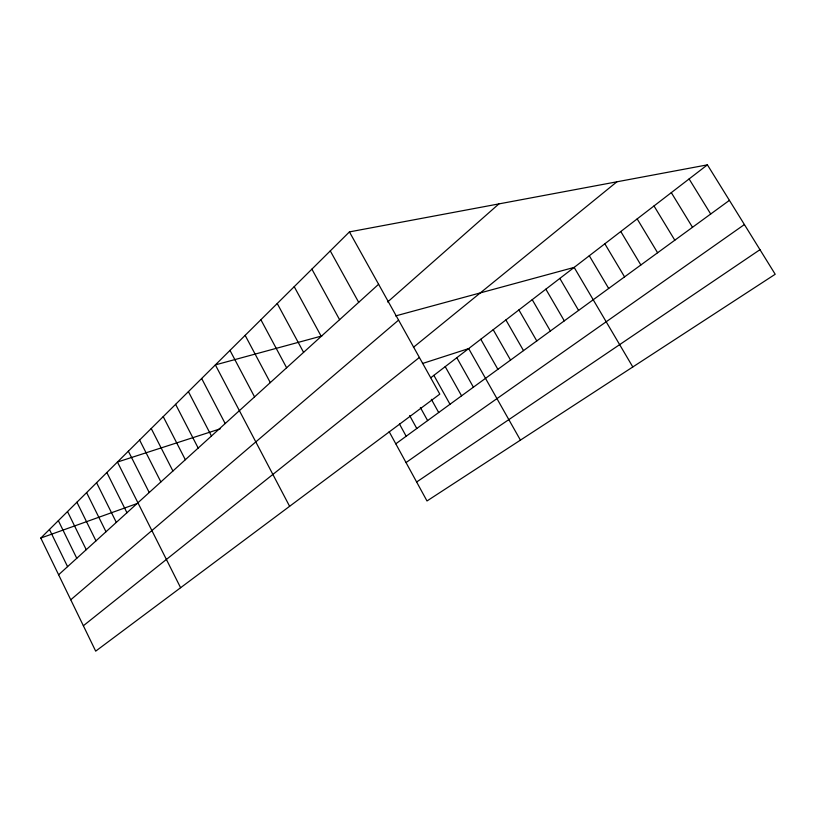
<?xml version="1.0" encoding="UTF-8"?>
<svg xmlns="http://www.w3.org/2000/svg" width="816" height="816" viewBox="0 0 816 816"><rect width="100%" height="100%" fill="white"/><g stroke="black" fill="none" stroke-linecap="round" stroke-linejoin="round"><path stroke-width="1.22" d="M349.432 231.897L439.804 394.128L95.686 651.148L40.8 538.06L349.432 231.897L707.411 164.852L775.2 274.258L426.992 500.963L389.171 431.695M58.619 574.77L378.604 284.264M387.62 301.991L498.923 203.898M70.757 599.78L398.575 320.107M413.437 347.3L616.906 181.805M83.365 625.75L419.373 357.459M430.858 377.686L707.411 164.852M395.791 443.822L729.412 200.359M406.031 462.57L744.406 224.553M416.639 482.001L759.971 249.686M40.8 538.06L138.383 503.095M220.3 428.808L117.443 462.04L180.601 587.724M422.453 363.518L468.67 348.585L520.424 440.13M321.871 335.957L215.363 364.895L289.609 506.308M395.587 315.925L574.158 267.403L632.798 366.965M689.102 178.939L710.695 214.016M671.313 192.637L692.498 227.297M654.004 205.948L674.812 240.21M637.174 218.902L657.604 252.766M620.792 231.52L640.856 264.986M604.84 243.79L624.556 276.879M589.295 255.755L608.675 288.466M559.837 278.429L578.585 310.427M545.863 289.18L564.305 320.851M532.226 299.676L550.382 331.01M518.905 309.927L536.785 340.935M505.9 319.933L523.505 350.625M493.201 329.705L510.541 360.08M480.797 339.252L497.882 369.332M456.817 357.714L473.402 387.192M445.22 366.629L461.57 395.821M433.888 375.36L450.004 404.267M431.358 399.31L438.692 412.519M420.383 407.51L427.615 420.597M330.276 250.9L358.693 302.338M409.642 415.548L416.782 428.512M399.463 424.004L406.174 436.244M311.885 269.137L339.589 319.688M294.219 286.671L321.229 336.345M277.236 303.521L303.593 352.359M260.885 319.729L286.62 367.771M245.147 335.345L270.29 382.602M229.979 350.39L254.551 396.882M201.654 378.491L225.175 423.555M188.414 391.629L211.446 436.019M175.613 404.328L198.176 448.066M163.22 416.619L185.334 459.724M151.225 428.512L172.91 471.005M139.607 440.038L160.874 481.93M128.357 451.207L149.216 492.517M106.855 472.535L126.959 512.734M96.584 482.725L116.321 522.383M86.608 492.619L105.998 531.757M76.918 502.228L95.972 540.855M67.504 511.571L86.241 549.698M58.354 520.649L76.775 558.287M49.46 529.472L67.565 566.641"/></g></svg>
